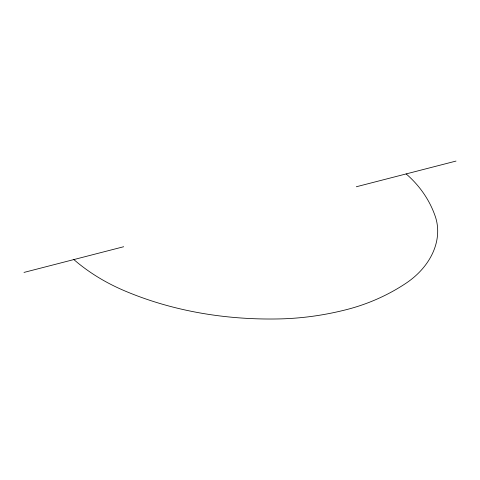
<?xml version="1.0" encoding="UTF-8"?>
<svg xmlns="http://www.w3.org/2000/svg" width="480" height="480" viewBox="0 0 480 480"><rect width="100%" height="100%" fill="white"/><g stroke="black" fill="none" stroke-linecap="round" stroke-linejoin="round"><path stroke-width="0.72" d="M24 272.418L123.69 246.726M356.31 186.768L456 161.076M73.848 259.572A240.54 187.986 -18.6 0 0 124.044 290.58A363.39 283.998 -18.6 0 0 279.15 318.924A240.54 187.986 -18.6 0 0 346.992 309.498A153.588 120.03 -18.6 0 0 405.996 283.248A72.834 56.922 -18.6 0 0 435.228 216.27A153.588 120.03 -18.6 0 0 406.152 173.922"/></g></svg>
